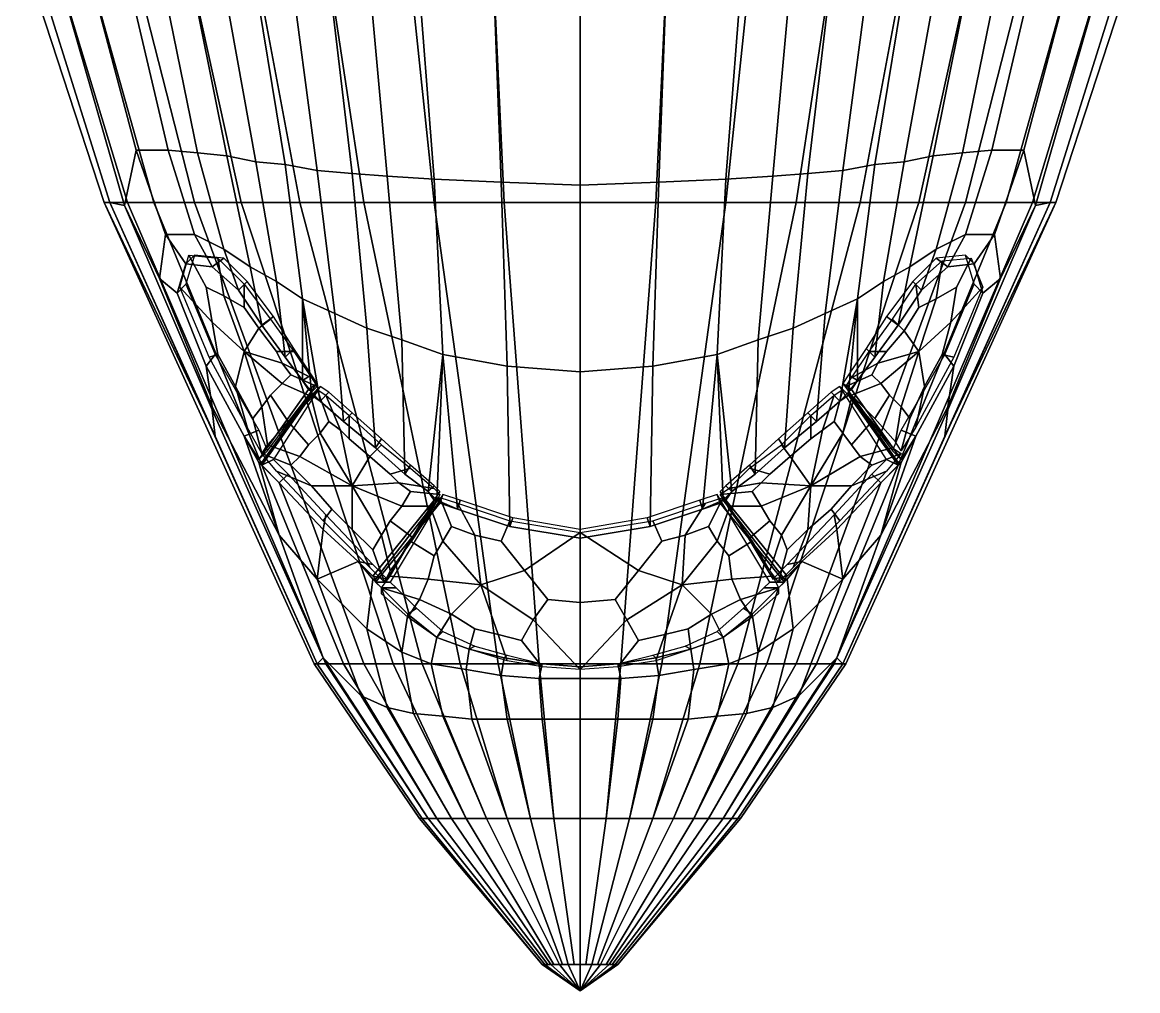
# Model space of a CAD drawing. Extents: x -0.257 to 0.257, y -0.266 to 0.229.
# Drawn here: x -0.0191 to 0.0191, y -0.2658 to -0.23262 of the extents above; entities that cross this region are included whole.
import ezdxf

# ---------------------------------------------------------------- set-up
doc = ezdxf.new("R2010")
doc.units = 0
for name, color, linetype in [('LOWPOLY_AIRPLANE_PLANEBODY', 252, 'CONTINUOUS'), ('LOWPOLY_AIRPLANE_POLYSURFAC_10', 252, 'CONTINUOUS'), ('LOWPOLY_AIRPLANE_POLYSURFAC_44', 252, 'CONTINUOUS'), ('LOWPOLY_AIRPLANE_POLYSURFAC_45', 252, 'CONTINUOUS'), ('LOWPOLY_AIRPLANE_POLYSURFAC_9', 252, 'CONTINUOUS'), ('LOWPOLY_AIRPLANE_POLYSURFACE16', 252, 'CONTINUOUS')]:
    doc.layers.add(name, color=color, linetype=linetype)

msp = doc.modelspace()

# ---------------------------------------------------------------- meshes
at = {"layer": 'LOWPOLY_AIRPLANE_PLANEBODY'}
mesh = msp.add_polyface(dxfattribs=at)
corners = [(-0.0132, -0.2399, 0.0574), (-0.0126, -0.241, 0.0573), (-0.0135, -0.2409, 0.0555), (-0.0142, -0.2399, 0.0556), (-0.0157, -0.2302, 0.0595), (-0.0141, -0.237, 0.058), (-0.0152, -0.237, 0.056), (-0.017, -0.2302, 0.0572), (-0.0156, -0.2389, 0.0531), (-0.0181, -0.2302, 0.0545), (-0.0135, -0.2302, 0.0621), (-0.0121, -0.2372, 0.0601), (-0.0131, -0.2371, 0.0593), (-0.0145, -0.2302, 0.061), (-0.0087, -0.2302, 0.0656), (-0.0078, -0.2378, 0.0629), (-0.009, -0.2377, 0.0624), (-0.01, -0.2302, 0.0649), (-0.0101, -0.2375, 0.0618), (-0.0113, -0.2302, 0.0641), (0, -0.2302, 0.0676), (0, -0.2382, 0.0646), (-0.0027, -0.2381, 0.0644), (-0.003, -0.2302, 0.0674), (-0.005, -0.238, 0.064), (-0.0056, -0.2302, 0.0669), (-0.0059, -0.2302, 0.0305), (-0.005, -0.2388, 0.0324), (-0.0026, -0.2388, 0.0318), (-0.003, -0.2302, 0.0298), (0, -0.2388, 0.0316), (0, -0.2302, 0.0295), (-0.0112, -0.2302, 0.0332), (-0.0096, -0.2388, 0.0347), (-0.0074, -0.2388, 0.0333), (-0.0087, -0.2302, 0.0316), (-0.0154, -0.2302, 0.0374), (-0.0132, -0.2388, 0.0383), (-0.0116, -0.2388, 0.0363), (-0.0135, -0.2302, 0.0351), (-0.0181, -0.2302, 0.0427), (-0.0155, -0.2388, 0.0428), (-0.0146, -0.2388, 0.0405), (-0.017, -0.2302, 0.0399), (-0.0191, -0.2302, 0.0486), (-0.0163, -0.2388, 0.0479), (-0.0161, -0.2388, 0.0453), (-0.0188, -0.2302, 0.0456), (-0.0161, -0.2388, 0.0504), (-0.0188, -0.2302, 0.0516), (-0.0124, -0.2302, 0.0631), (-0.0111, -0.2374, 0.061), (-0.0073, -0.2302, 0.0663), (-0.0066, -0.2379, 0.0635), (-0.0034, -0.2191, 0.0707), (0, -0.2191, 0.071), (-0.0064, -0.2191, 0.0701), (-0.0084, -0.2191, 0.0694), (-0.0099, -0.2191, 0.0686), (-0.0114, -0.2191, 0.0678), (-0.0144, -0.2414, 0.0535), (-0.0084, -0.2426, 0.0601), (-0.0073, -0.2431, 0.0604), (-0.0095, -0.2421, 0.0597), (-0.0104, -0.2415, 0.0593), (-0.0113, -0.241, 0.0588), (-0.0122, -0.2404, 0.0584)]
mesh.append_faces([[corners[k] for k in face] for face in [(0, 1, 2, 3), (4, 5, 6, 7), (7, 6, 8, 9), (10, 11, 12, 13), (13, 12, 5, 4), (14, 15, 16, 17), (17, 16, 18, 19), (20, 21, 22, 23), (23, 22, 24, 25), (26, 27, 28, 29), (29, 28, 30, 31), (32, 33, 34, 35), (35, 34, 27, 26), (36, 37, 38, 39), (39, 38, 33, 32), (40, 41, 42, 43), (43, 42, 37, 36), (44, 45, 46, 47), (47, 46, 41, 40), (9, 8, 48, 49), (49, 48, 45, 44), (10, 50, 51, 11), (50, 19, 18, 51), (14, 52, 53, 15), (52, 25, 24, 53), (23, 54, 55, 20), (25, 56, 54, 23), (52, 57, 56, 25), (14, 58, 57, 52), (17, 59, 58, 14), (60, 8, 6, 3), (61, 16, 15, 62), (63, 18, 16, 61), (64, 51, 18, 63), (65, 11, 51, 64), (66, 12, 11, 65), (0, 5, 12, 66), (3, 6, 5, 0)]])
mesh = msp.add_polyface(dxfattribs=at)
corners = [(0.0135, -0.2409, 0.0555), (0.0126, -0.241, 0.0573), (0.0132, -0.2399, 0.0574), (0.0142, -0.2399, 0.0556), (0.0152, -0.237, 0.056), (0.0141, -0.237, 0.058), (0.0157, -0.2302, 0.0595), (0.017, -0.2302, 0.0572), (0.0156, -0.2389, 0.0531), (0.0181, -0.2302, 0.0545), (0.0131, -0.2371, 0.0593), (0.0121, -0.2372, 0.0601), (0.0135, -0.2302, 0.0621), (0.0145, -0.2302, 0.061), (0.009, -0.2377, 0.0624), (0.0078, -0.2378, 0.0629), (0.0087, -0.2302, 0.0656), (0.01, -0.2302, 0.0649), (0.0101, -0.2375, 0.0618), (0.0113, -0.2302, 0.0641), (0.0027, -0.2381, 0.0644), (0, -0.2382, 0.0646), (0, -0.2302, 0.0676), (0.003, -0.2302, 0.0674), (0.005, -0.238, 0.064), (0.0056, -0.2302, 0.0669), (0.0026, -0.2388, 0.0318), (0.005, -0.2388, 0.0324), (0.0059, -0.2302, 0.0305), (0.003, -0.2302, 0.0298), (0, -0.2388, 0.0316), (0, -0.2302, 0.0295), (0.0074, -0.2388, 0.0333), (0.0096, -0.2388, 0.0347), (0.0112, -0.2302, 0.0332), (0.0087, -0.2302, 0.0316), (0.0116, -0.2388, 0.0363), (0.0132, -0.2388, 0.0383), (0.0154, -0.2302, 0.0374), (0.0135, -0.2302, 0.0351), (0.0146, -0.2388, 0.0405), (0.0155, -0.2388, 0.0428), (0.0181, -0.2302, 0.0427), (0.017, -0.2302, 0.0399), (0.0161, -0.2388, 0.0453), (0.0163, -0.2388, 0.0479), (0.0191, -0.2302, 0.0486), (0.0188, -0.2302, 0.0456), (0.0161, -0.2388, 0.0504), (0.0188, -0.2302, 0.0516), (0.0111, -0.2374, 0.061), (0.0124, -0.2302, 0.0631), (0.0066, -0.2379, 0.0635), (0.0073, -0.2302, 0.0663), (0, -0.2191, 0.071), (0.0034, -0.2191, 0.0707), (0.0064, -0.2191, 0.0701), (0.0084, -0.2191, 0.0694), (0.0099, -0.2191, 0.0686), (0.0114, -0.2191, 0.0678), (0.0144, -0.2414, 0.0535), (0.0084, -0.2426, 0.0601), (0.0073, -0.2431, 0.0604), (0.0095, -0.2421, 0.0597), (0.0104, -0.2415, 0.0593), (0.0113, -0.241, 0.0588), (0.0122, -0.2404, 0.0584)]
mesh.append_faces([[corners[k] for k in face] for face in [(0, 1, 2, 3), (4, 5, 6, 7), (8, 4, 7, 9), (10, 11, 12, 13), (5, 10, 13, 6), (14, 15, 16, 17), (18, 14, 17, 19), (20, 21, 22, 23), (24, 20, 23, 25), (26, 27, 28, 29), (30, 26, 29, 31), (32, 33, 34, 35), (27, 32, 35, 28), (36, 37, 38, 39), (33, 36, 39, 34), (40, 41, 42, 43), (37, 40, 43, 38), (44, 45, 46, 47), (41, 44, 47, 42), (48, 8, 9, 49), (45, 48, 49, 46), (50, 51, 12, 11), (18, 19, 51, 50), (52, 53, 16, 15), (24, 25, 53, 52), (54, 55, 23, 22), (55, 56, 25, 23), (56, 57, 53, 25), (57, 58, 16, 53), (58, 59, 17, 16), (4, 8, 60, 3), (15, 14, 61, 62), (14, 18, 63, 61), (18, 50, 64, 63), (50, 11, 65, 64), (11, 10, 66, 65), (10, 5, 2, 66), (5, 4, 3, 2)]])
mesh = msp.add_polyface(dxfattribs=at)
corners = [(-0.006, -0.2481, 0.0579), (-0.0058, -0.2478, 0.0574), (-0.0068, -0.2469, 0.0574), (-0.007, -0.2472, 0.0579), (-0.0052, -0.2487, 0.0579), (-0.005, -0.2485, 0.0574), (-0.0024, -0.2499, 0.0579), (-0.0023, -0.2496, 0.0574), (-0.0041, -0.249, 0.0574), (-0.0042, -0.2493, 0.0579), (0, -0.2503, 0.0579), (0, -0.25, 0.0574), (-0.0088, -0.25, 0.053), (-0.0087, -0.2495, 0.0526), (-0.0071, -0.2512, 0.053), (-0.0076, -0.2511, 0.0534), (-0.0092, -0.2454, 0.0578), (-0.0092, -0.2453, 0.0578), (-0.0092, -0.2453, 0.0579), (-0.0089, -0.2456, 0.0579), (-0.0093, -0.2452, 0.0578), (-0.0095, -0.2449, 0.0579), (-0.0086, -0.2453, 0.0575), (-0.0089, -0.2451, 0.0575), (-0.009, -0.245, 0.0575), (-0.0092, -0.2447, 0.0575), (-0.0071, -0.2516, 0.0535), (-0.0066, -0.2517, 0.0532), (-0.0048, -0.2487, 0.0574), (-0.005, -0.249, 0.0578), (-0.0049, -0.249, 0.0578), (-0.007, -0.2517, 0.0536), (-0.0048, -0.2491, 0.0578), (-0.007, -0.2518, 0.0536), (-0.0047, -0.2488, 0.0574), (-0.0065, -0.2518, 0.0533), (-0.0049, -0.249, 0.0579), (-0.0081, -0.2463, 0.0579), (-0.0078, -0.246, 0.0575), (-0.0073, -0.2431, 0.0604), (-0.0084, -0.2426, 0.0601), (-0.0095, -0.2421, 0.0597), (0, -0.2446, 0.0613), (-0.0025, -0.2444, 0.0612), (-0.0047, -0.244, 0.061), (-0.0103, -0.2484, 0.0526), (-0.009, -0.2517, 0.0517), (-0.0061, -0.2435, 0.0607), (0, -0.2546, 0.0369), (0, -0.2388, 0.0316), (-0.0026, -0.2388, 0.0318), (-0.0014, -0.2546, 0.037), (-0.0054, -0.2546, 0.0387), (-0.0096, -0.2388, 0.0347), (-0.0116, -0.2388, 0.0363), (-0.0064, -0.2546, 0.0396), (-0.0041, -0.2546, 0.0379), (-0.0074, -0.2388, 0.0333), (-0.0028, -0.2546, 0.0374), (-0.005, -0.2388, 0.0324), (-0.0027, -0.2381, 0.0644), (0, -0.2382, 0.0646), (-0.005, -0.238, 0.064), (-0.0066, -0.2379, 0.0635), (-0.0078, -0.2378, 0.0629)]
mesh.append_faces([[corners[k] for k in face] for face in [(0, 1, 2, 3), (4, 5, 1, 0), (6, 7, 8, 9), (10, 11, 7, 6), (12, 13, 14, 15), (16, 17, 18, 19), (17, 20, 21, 18), (19, 22, 23, 16), (20, 24, 25, 21), (26, 27, 28, 29), (26, 29, 30, 31), (30, 32, 33, 31), (32, 34, 35, 33), (4, 36, 30, 29), (36, 9, 32, 30), (9, 8, 34, 32), (29, 28, 5, 4), (37, 38, 22, 19), (3, 2, 38, 37), (39, 3, 37, 40), (19, 18, 41, 41), (42, 10, 6, 43), (9, 36, 44, 44), (45, 12, 46, 46), (46, 12, 15, 15), (39, 47, 0, 3), (47, 44, 4, 0), (48, 49, 50, 51), (52, 53, 54, 55), (56, 57, 53, 52), (58, 59, 57, 56), (51, 50, 59, 58), (43, 60, 61, 42), (44, 62, 60, 43), (47, 63, 62, 44), (39, 64, 63, 47), (40, 37, 19, 41), (43, 6, 9, 44), (44, 36, 4, 4)]])
mesh = msp.add_polyface(dxfattribs=at)
corners = [(0.0068, -0.2469, 0.0574), (0.0058, -0.2478, 0.0574), (0.006, -0.2481, 0.0579), (0.007, -0.2472, 0.0579), (0.005, -0.2485, 0.0574), (0.0052, -0.2487, 0.0579), (0.0041, -0.249, 0.0574), (0.0023, -0.2496, 0.0574), (0.0024, -0.2499, 0.0579), (0.0042, -0.2493, 0.0579), (0, -0.25, 0.0574), (0, -0.2503, 0.0579), (0.0071, -0.2512, 0.053), (0.0087, -0.2495, 0.0526), (0.0088, -0.25, 0.053), (0.0076, -0.2511, 0.0534), (0.0092, -0.2453, 0.0579), (0.0092, -0.2453, 0.0578), (0.0092, -0.2454, 0.0578), (0.0089, -0.2456, 0.0579), (0.0089, -0.2451, 0.0575), (0.0086, -0.2453, 0.0575), (0.0092, -0.2447, 0.0575), (0.009, -0.245, 0.0575), (0.0093, -0.2452, 0.0578), (0.0095, -0.2449, 0.0579), (0.0048, -0.2487, 0.0574), (0.0066, -0.2517, 0.0532), (0.0071, -0.2516, 0.0535), (0.005, -0.249, 0.0578), (0.0049, -0.249, 0.0578), (0.007, -0.2517, 0.0536), (0.007, -0.2518, 0.0536), (0.0048, -0.2491, 0.0578), (0.0065, -0.2518, 0.0533), (0.0047, -0.2488, 0.0574), (0.0049, -0.249, 0.0579), (0.0078, -0.246, 0.0575), (0.0081, -0.2463, 0.0579), (0.0073, -0.2431, 0.0604), (0.0084, -0.2426, 0.0601), (0.0095, -0.2421, 0.0597), (0, -0.2446, 0.0613), (0.0025, -0.2444, 0.0612), (0.0047, -0.244, 0.061), (0.0103, -0.2484, 0.0526), (0.009, -0.2517, 0.0517), (0.0061, -0.2435, 0.0607), (0.0026, -0.2388, 0.0318), (0, -0.2388, 0.0316), (0, -0.2546, 0.0369), (0.0014, -0.2546, 0.037), (0.0116, -0.2388, 0.0363), (0.0096, -0.2388, 0.0347), (0.0054, -0.2546, 0.0387), (0.0064, -0.2546, 0.0396), (0.0074, -0.2388, 0.0333), (0.0041, -0.2546, 0.0379), (0.005, -0.2388, 0.0324), (0.0028, -0.2546, 0.0374), (0, -0.2382, 0.0646), (0.0027, -0.2381, 0.0644), (0.005, -0.238, 0.064), (0.0066, -0.2379, 0.0635), (0.0078, -0.2378, 0.0629)]
mesh.append_faces([[corners[k] for k in face] for face in [(0, 1, 2, 3), (1, 4, 5, 2), (6, 7, 8, 9), (7, 10, 11, 8), (12, 13, 14, 15), (16, 17, 18, 19), (20, 21, 19, 18), (22, 23, 24, 25), (26, 27, 28, 29), (30, 29, 28, 31), (32, 33, 30, 31), (34, 35, 33, 32), (30, 36, 5, 29), (33, 9, 36, 30), (35, 6, 9, 33), (4, 26, 29, 5), (21, 37, 38, 19), (37, 0, 3, 38), (38, 3, 39, 40), (16, 19, 41, 41), (8, 11, 42, 43), (36, 9, 44, 44), (14, 45, 46, 46), (14, 46, 15, 15), (2, 47, 39, 3), (5, 44, 47, 2), (48, 49, 50, 51), (52, 53, 54, 55), (53, 56, 57, 54), (56, 58, 59, 57), (58, 48, 51, 59), (60, 61, 43, 42), (61, 62, 44, 43), (62, 63, 47, 44), (63, 64, 39, 47), (19, 38, 40, 41), (9, 8, 43, 44), (36, 44, 5, 5)]])
mesh = msp.add_polyface(dxfattribs=at)
corners = [(-0.0138, -0.2419, 0.0537), (-0.0135, -0.2409, 0.0555), (-0.0132, -0.2406, 0.0552), (-0.0135, -0.2416, 0.0534), (-0.0126, -0.241, 0.0573), (-0.0122, -0.2407, 0.057), (-0.0117, -0.2418, 0.0579), (-0.0114, -0.2415, 0.0575), (-0.0109, -0.243, 0.0579), (-0.0105, -0.2427, 0.0575), (-0.0103, -0.2484, 0.0526), (-0.01, -0.2481, 0.0522), (-0.0087, -0.2495, 0.0526), (-0.0088, -0.25, 0.053), (-0.0128, -0.2444, 0.0528), (-0.0125, -0.244, 0.0525), (-0.011, -0.2466, 0.0522), (-0.0115, -0.2468, 0.0525), (-0.0107, -0.2473, 0.0522), (-0.011, -0.2476, 0.0524), (-0.009, -0.245, 0.0575), (-0.0093, -0.2452, 0.0578), (-0.011, -0.2477, 0.0524), (-0.0109, -0.2477, 0.0525), (-0.0109, -0.2478, 0.0525), (-0.0092, -0.2453, 0.0578), (-0.0092, -0.2454, 0.0578), (-0.0089, -0.2451, 0.0575), (-0.0105, -0.2476, 0.0522), (-0.0101, -0.2441, 0.0579), (-0.0098, -0.2438, 0.0575), (-0.0095, -0.2449, 0.0579), (-0.0092, -0.2447, 0.0575), (-0.0142, -0.2399, 0.0556), (-0.0144, -0.2414, 0.0535), (-0.0113, -0.241, 0.0588), (-0.0122, -0.2404, 0.0584), (-0.0132, -0.2399, 0.0574), (-0.0126, -0.2458, 0.0519), (-0.0103, -0.2502, 0.0512), (-0.0104, -0.2415, 0.0593), (-0.0095, -0.2421, 0.0597), (-0.0125, -0.2468, 0.0489), (-0.0161, -0.2388, 0.0504), (-0.0156, -0.2389, 0.0531), (-0.0126, -0.2459, 0.0513), (-0.0161, -0.2388, 0.0453), (-0.0163, -0.2388, 0.0479), (-0.0091, -0.2546, 0.046), (-0.009, -0.2546, 0.0446), (-0.0087, -0.2546, 0.0432), (-0.0155, -0.2388, 0.0428), (-0.0081, -0.2546, 0.0419), (-0.0146, -0.2388, 0.0405), (-0.0074, -0.2546, 0.0407), (-0.0132, -0.2388, 0.0383), (-0.0064, -0.2546, 0.0396), (-0.0116, -0.2388, 0.0363), (-0.0088, -0.2544, 0.049), (-0.009, -0.2546, 0.0475), (-0.0092, -0.2453, 0.0579), (-0.009, -0.2517, 0.0517)]
mesh.append_faces([[corners[k] for k in face] for face in [(0, 1, 2, 3), (4, 5, 2, 1), (6, 7, 5, 4), (8, 9, 7, 6), (10, 11, 12, 13), (14, 15, 16, 17), (0, 3, 15, 14), (17, 16, 18, 19), (19, 18, 20, 21), (10, 22, 23, 24), (22, 17, 19, 23), (23, 19, 21, 25), (26, 24, 23, 25), (26, 27, 28, 24), (29, 30, 9, 8), (31, 32, 30, 29), (28, 11, 10, 24), (33, 1, 0, 34), (35, 8, 6, 36), (36, 6, 4, 37), (34, 0, 14, 38), (38, 14, 17, 39), (39, 17, 22, 22), (35, 40, 29, 8), (40, 41, 31, 29), (42, 43, 44, 45), (46, 47, 48, 49), (50, 51, 46, 49), (52, 53, 51, 50), (54, 55, 53, 52), (56, 57, 55, 54), (45, 44, 34, 38), (39, 58, 45, 38), (59, 42, 45, 58), (41, 60, 31, 31), (61, 39, 22, 10), (48, 47, 42, 59), (47, 43, 42, 42)]])
mesh = msp.add_polyface(dxfattribs=at)
corners = [(0.0132, -0.2406, 0.0552), (0.0135, -0.2409, 0.0555), (0.0138, -0.2419, 0.0537), (0.0135, -0.2416, 0.0534), (0.0122, -0.2407, 0.057), (0.0126, -0.241, 0.0573), (0.0114, -0.2415, 0.0575), (0.0117, -0.2418, 0.0579), (0.0105, -0.2427, 0.0575), (0.0109, -0.243, 0.0579), (0.0087, -0.2495, 0.0526), (0.01, -0.2481, 0.0522), (0.0103, -0.2484, 0.0526), (0.0088, -0.25, 0.053), (0.011, -0.2466, 0.0522), (0.0125, -0.244, 0.0525), (0.0128, -0.2444, 0.0528), (0.0115, -0.2468, 0.0525), (0.0107, -0.2473, 0.0522), (0.011, -0.2476, 0.0524), (0.009, -0.245, 0.0575), (0.0093, -0.2452, 0.0578), (0.0109, -0.2477, 0.0525), (0.011, -0.2477, 0.0524), (0.0109, -0.2478, 0.0525), (0.0092, -0.2453, 0.0578), (0.0095, -0.2449, 0.0579), (0.0092, -0.2453, 0.0579), (0.0092, -0.2454, 0.0578), (0.0105, -0.2476, 0.0522), (0.0089, -0.2451, 0.0575), (0.0098, -0.2438, 0.0575), (0.0101, -0.2441, 0.0579), (0.0092, -0.2447, 0.0575), (0.0142, -0.2399, 0.0556), (0.0144, -0.2414, 0.0535), (0.0113, -0.241, 0.0588), (0.0122, -0.2404, 0.0584), (0.0132, -0.2399, 0.0574), (0.0126, -0.2458, 0.0519), (0.0103, -0.2502, 0.0512), (0.0104, -0.2415, 0.0593), (0.0095, -0.2421, 0.0597), (0.0156, -0.2389, 0.0531), (0.0161, -0.2388, 0.0504), (0.0125, -0.2468, 0.0489), (0.0126, -0.2459, 0.0513), (0.0091, -0.2546, 0.046), (0.0163, -0.2388, 0.0479), (0.0161, -0.2388, 0.0453), (0.009, -0.2546, 0.0446), (0.0155, -0.2388, 0.0428), (0.0087, -0.2546, 0.0432), (0.0146, -0.2388, 0.0405), (0.0081, -0.2546, 0.0419), (0.0132, -0.2388, 0.0383), (0.0074, -0.2546, 0.0407), (0.0116, -0.2388, 0.0363), (0.0064, -0.2546, 0.0396), (0.0088, -0.2544, 0.049), (0.009, -0.2546, 0.0475), (0.009, -0.2517, 0.0517)]
mesh.append_faces([[corners[k] for k in face] for face in [(0, 1, 2, 3), (0, 4, 5, 1), (4, 6, 7, 5), (6, 8, 9, 7), (10, 11, 12, 13), (14, 15, 16, 17), (15, 3, 2, 16), (18, 14, 17, 19), (20, 18, 19, 21), (22, 23, 12, 24), (19, 17, 23, 22), (21, 19, 22, 25), (26, 21, 25, 27), (22, 24, 28, 25), (29, 30, 28, 24), (8, 31, 32, 9), (31, 33, 26, 32), (12, 11, 29, 24), (2, 1, 34, 35), (7, 9, 36, 37), (5, 7, 37, 38), (16, 2, 35, 39), (17, 16, 39, 40), (17, 40, 23, 23), (32, 41, 36, 9), (26, 42, 41, 32), (43, 44, 45, 46), (47, 48, 49, 50), (49, 51, 52, 50), (51, 53, 54, 52), (53, 55, 56, 54), (55, 57, 58, 56), (35, 43, 46, 39), (46, 59, 40, 39), (46, 45, 60, 59), (27, 42, 26, 26), (23, 40, 61, 12), (47, 60, 45, 48), (45, 44, 48, 48)]])
mesh = msp.add_polyface(dxfattribs=at)
corners = [(-0.0059, -0.2529, 0.0539), (-0.0056, -0.2527, 0.0535), (-0.0047, -0.2535, 0.0537), (-0.0049, -0.2537, 0.0542), (-0.0068, -0.252, 0.0536), (-0.0063, -0.252, 0.0533), (-0.0026, -0.2544, 0.0548), (-0.0038, -0.2541, 0.0545), (-0.0036, -0.254, 0.054), (-0.0025, -0.2543, 0.0542), (0, -0.2547, 0.0551), (-0.0013, -0.2546, 0.055), (-0.0013, -0.2546, 0.0544), (0, -0.2547, 0.0545), (-0.0076, -0.2511, 0.0534), (-0.0071, -0.2512, 0.053), (-0.0066, -0.2517, 0.0532), (-0.0071, -0.2516, 0.0535), (-0.007, -0.2518, 0.0536), (-0.0065, -0.2518, 0.0533), (-0.007, -0.2517, 0.0536), (-0.0071, -0.2517, 0.0535), (-0.0061, -0.2542, 0.0531), (-0.0073, -0.2534, 0.0524), (-0.0051, -0.2546, 0.0537), (-0.0039, -0.2548, 0.0542), (-0.0027, -0.255, 0.0546), (-0.0014, -0.2551, 0.0549), (0, -0.2551, 0.055), (-0.0014, -0.2546, 0.037), (-0.0009, -0.2599, 0.04), (0, -0.2599, 0.04), (0, -0.2546, 0.0369), (-0.0028, -0.2546, 0.0374), (-0.0017, -0.2599, 0.0402), (-0.0041, -0.2546, 0.0379), (-0.0025, -0.2599, 0.0406), (-0.0054, -0.2546, 0.0387), (-0.0032, -0.2599, 0.041), (-0.0064, -0.2546, 0.0396), (-0.0039, -0.2599, 0.0416), (-0.0074, -0.2546, 0.0407), (-0.0044, -0.2599, 0.0422), (-0.0081, -0.2546, 0.0419), (-0.0049, -0.2599, 0.043), (-0.0087, -0.2546, 0.0432), (-0.0052, -0.2599, 0.0437), (-0.009, -0.2546, 0.0446), (-0.0054, -0.2599, 0.0446), (-0.0091, -0.2546, 0.046), (-0.0055, -0.2599, 0.0454), (-0.009, -0.2546, 0.0475), (-0.0054, -0.2599, 0.0463), (-0.0088, -0.2544, 0.049), (-0.0052, -0.2599, 0.0471), (0, -0.2565, 0.0539), (-0.0013, -0.2565, 0.0538), (-0.009, -0.2517, 0.0517), (-0.0075, -0.2557, 0.0499), (-0.0103, -0.2502, 0.0512), (-0.0066, -0.2561, 0.0509), (-0.0057, -0.2563, 0.0517), (-0.0047, -0.2564, 0.0525), (-0.0037, -0.2565, 0.0531), (-0.0025, -0.2565, 0.0536)]
mesh.append_faces([[corners[k] for k in face] for face in [(0, 1, 2, 3), (4, 5, 1, 0), (6, 7, 8, 9), (3, 2, 8, 7), (10, 11, 12, 13), (6, 9, 12, 11), (14, 15, 16, 17), (18, 19, 5, 4), (17, 20, 21, 14), (20, 18, 4, 21), (22, 23, 21, 4), (22, 0, 3, 24), (24, 3, 7, 25), (25, 7, 6, 26), (26, 6, 11, 27), (27, 11, 10, 28), (29, 30, 31, 32), (33, 34, 30, 29), (35, 36, 34, 33), (37, 38, 36, 35), (39, 40, 38, 37), (41, 42, 40, 39), (43, 44, 42, 41), (45, 46, 44, 43), (47, 48, 46, 45), (49, 50, 48, 47), (51, 52, 50, 49), (53, 54, 52, 51), (28, 55, 56, 27), (57, 58, 53, 59), (23, 60, 58, 57), (22, 61, 60, 23), (24, 62, 61, 22), (25, 63, 62, 24), (26, 64, 63, 25), (27, 56, 64, 26), (0, 22, 4, 4), (21, 23, 57, 14)]])
mesh = msp.add_polyface(dxfattribs=at)
corners = [(0.0047, -0.2535, 0.0537), (0.0056, -0.2527, 0.0535), (0.0059, -0.2529, 0.0539), (0.0049, -0.2537, 0.0542), (0.0063, -0.252, 0.0533), (0.0068, -0.252, 0.0536), (0.0036, -0.254, 0.054), (0.0038, -0.2541, 0.0545), (0.0026, -0.2544, 0.0548), (0.0025, -0.2543, 0.0542), (0.0013, -0.2546, 0.0544), (0.0013, -0.2546, 0.055), (0, -0.2547, 0.0551), (0, -0.2547, 0.0545), (0.0066, -0.2517, 0.0532), (0.0071, -0.2512, 0.053), (0.0076, -0.2511, 0.0534), (0.0071, -0.2516, 0.0535), (0.0065, -0.2518, 0.0533), (0.007, -0.2518, 0.0536), (0.0071, -0.2517, 0.0535), (0.007, -0.2517, 0.0536), (0.0073, -0.2534, 0.0524), (0.0061, -0.2542, 0.0531), (0.0051, -0.2546, 0.0537), (0.0039, -0.2548, 0.0542), (0.0027, -0.255, 0.0546), (0.0014, -0.2551, 0.0549), (0, -0.2551, 0.055), (0, -0.2599, 0.04), (0.0009, -0.2599, 0.04), (0.0014, -0.2546, 0.037), (0, -0.2546, 0.0369), (0.0017, -0.2599, 0.0402), (0.0028, -0.2546, 0.0374), (0.0025, -0.2599, 0.0406), (0.0041, -0.2546, 0.0379), (0.0032, -0.2599, 0.041), (0.0054, -0.2546, 0.0387), (0.0039, -0.2599, 0.0416), (0.0064, -0.2546, 0.0396), (0.0044, -0.2599, 0.0422), (0.0074, -0.2546, 0.0407), (0.0049, -0.2599, 0.043), (0.0081, -0.2546, 0.0419), (0.0052, -0.2599, 0.0437), (0.0087, -0.2546, 0.0432), (0.0054, -0.2599, 0.0446), (0.009, -0.2546, 0.0446), (0.0055, -0.2599, 0.0454), (0.0091, -0.2546, 0.046), (0.0054, -0.2599, 0.0463), (0.009, -0.2546, 0.0475), (0.0052, -0.2599, 0.0471), (0.0088, -0.2544, 0.049), (0.0013, -0.2565, 0.0538), (0, -0.2565, 0.0539), (0.0075, -0.2557, 0.0499), (0.009, -0.2517, 0.0517), (0.0103, -0.2502, 0.0512), (0.0066, -0.2561, 0.0509), (0.0057, -0.2563, 0.0517), (0.0047, -0.2564, 0.0525), (0.0037, -0.2565, 0.0531), (0.0025, -0.2565, 0.0536)]
mesh.append_faces([[corners[k] for k in face] for face in [(0, 1, 2, 3), (1, 4, 5, 2), (6, 7, 8, 9), (6, 0, 3, 7), (10, 11, 12, 13), (10, 9, 8, 11), (14, 15, 16, 17), (4, 18, 19, 5), (20, 21, 17, 16), (5, 19, 21, 20), (20, 22, 23, 5), (3, 2, 23, 24), (7, 3, 24, 25), (8, 7, 25, 26), (11, 8, 26, 27), (12, 11, 27, 28), (29, 30, 31, 32), (30, 33, 34, 31), (33, 35, 36, 34), (35, 37, 38, 36), (37, 39, 40, 38), (39, 41, 42, 40), (41, 43, 44, 42), (43, 45, 46, 44), (45, 47, 48, 46), (47, 49, 50, 48), (49, 51, 52, 50), (51, 53, 54, 52), (55, 56, 28, 27), (54, 57, 58, 59), (57, 60, 22, 58), (60, 61, 23, 22), (61, 62, 24, 23), (62, 63, 25, 24), (63, 64, 26, 25), (64, 55, 27, 26), (23, 2, 5, 5), (58, 22, 20, 16)]])
mesh = msp.add_polyface(dxfattribs=at)
corners = [(-0.0052, -0.2599, 0.0471), (-0.0088, -0.2544, 0.049), (-0.0075, -0.2557, 0.0499), (-0.0049, -0.2599, 0.0479), (-0.0066, -0.2561, 0.0509), (-0.0044, -0.2599, 0.0487), (-0.0057, -0.2563, 0.0517), (-0.0039, -0.2599, 0.0493), (-0.0047, -0.2564, 0.0525), (-0.0032, -0.2599, 0.0499), (-0.0037, -0.2565, 0.0531), (-0.0025, -0.2599, 0.0503), (-0.0025, -0.2565, 0.0536), (-0.0017, -0.2599, 0.0507), (-0.0013, -0.2565, 0.0538), (-0.0009, -0.2599, 0.0509), (0, -0.2565, 0.0539), (0, -0.2599, 0.0509), (-0.001, -0.2649, 0.0458), (-0.0009, -0.2649, 0.0459), (-0.0007, -0.2649, 0.046), (0, -0.2658, 0.045), (-0.0006, -0.2649, 0.0462), (-0.0004, -0.2649, 0.0462), (-0.0002, -0.2649, 0.0463), (0, -0.2649, 0.0463), (0, -0.2649, 0.0438), (-0.0002, -0.2649, 0.0437), (-0.0004, -0.2649, 0.0438), (-0.0006, -0.2649, 0.0439), (-0.0007, -0.2649, 0.044), (-0.0009, -0.2649, 0.0441), (-0.001, -0.2649, 0.0443), (-0.0011, -0.2649, 0.0444), (-0.0012, -0.2649, 0.0446), (-0.0013, -0.2649, 0.0448), (-0.0013, -0.2649, 0.045), (-0.0013, -0.2649, 0.0452), (-0.0012, -0.2649, 0.0454), (-0.0011, -0.2649, 0.0456), (-0.0009, -0.2599, 0.04), (0, -0.2599, 0.04), (-0.0017, -0.2599, 0.0402), (-0.0025, -0.2599, 0.0406), (-0.0032, -0.2599, 0.041), (-0.0039, -0.2599, 0.0416), (-0.0044, -0.2599, 0.0422), (-0.0049, -0.2599, 0.043), (-0.0052, -0.2599, 0.0437), (-0.0054, -0.2599, 0.0446), (-0.0055, -0.2599, 0.0454), (-0.0054, -0.2599, 0.0463)]
mesh.append_faces([[corners[k] for k in face] for face in [(0, 1, 2, 3), (3, 2, 4, 5), (6, 7, 5, 4), (8, 9, 7, 6), (10, 11, 9, 8), (12, 13, 11, 10), (14, 15, 13, 12), (16, 17, 15, 14), (18, 19, 20, 21), (20, 22, 23, 21), (23, 24, 25, 21), (26, 27, 28, 21), (28, 29, 30, 21), (30, 31, 32, 21), (32, 33, 34, 21), (34, 35, 36, 21), (36, 37, 38, 21), (38, 39, 18, 21), (17, 25, 24, 15), (40, 27, 26, 41), (42, 28, 27, 40), (43, 29, 28, 42), (44, 30, 29, 43), (45, 31, 30, 44), (46, 32, 31, 45), (47, 33, 32, 46), (48, 34, 33, 47), (49, 35, 34, 48), (50, 36, 35, 49), (51, 37, 36, 50), (0, 38, 37, 51), (3, 39, 38, 0), (5, 18, 39, 3), (7, 19, 18, 5), (9, 20, 19, 7), (11, 22, 20, 9), (13, 23, 22, 11), (15, 24, 23, 13)]])
mesh = msp.add_polyface(dxfattribs=at)
corners = [(0.0075, -0.2557, 0.0499), (0.0088, -0.2544, 0.049), (0.0052, -0.2599, 0.0471), (0.0049, -0.2599, 0.0479), (0.0066, -0.2561, 0.0509), (0.0044, -0.2599, 0.0487), (0.0039, -0.2599, 0.0493), (0.0057, -0.2563, 0.0517), (0.0032, -0.2599, 0.0499), (0.0047, -0.2564, 0.0525), (0.0025, -0.2599, 0.0503), (0.0037, -0.2565, 0.0531), (0.0017, -0.2599, 0.0507), (0.0025, -0.2565, 0.0536), (0.0009, -0.2599, 0.0509), (0.0013, -0.2565, 0.0538), (0, -0.2599, 0.0509), (0, -0.2565, 0.0539), (0.0007, -0.2649, 0.046), (0.0009, -0.2649, 0.0459), (0.001, -0.2649, 0.0458), (0, -0.2658, 0.045), (0.0004, -0.2649, 0.0462), (0.0006, -0.2649, 0.0462), (0, -0.2649, 0.0463), (0.0002, -0.2649, 0.0463), (0.0004, -0.2649, 0.0438), (0.0002, -0.2649, 0.0437), (0, -0.2649, 0.0438), (0.0007, -0.2649, 0.044), (0.0006, -0.2649, 0.0439), (0.001, -0.2649, 0.0443), (0.0009, -0.2649, 0.0441), (0.0012, -0.2649, 0.0446), (0.0011, -0.2649, 0.0444), (0.0013, -0.2649, 0.045), (0.0013, -0.2649, 0.0448), (0.0012, -0.2649, 0.0454), (0.0013, -0.2649, 0.0452), (0.0011, -0.2649, 0.0456), (0.0009, -0.2599, 0.04), (0, -0.2599, 0.04), (0.0017, -0.2599, 0.0402), (0.0025, -0.2599, 0.0406), (0.0032, -0.2599, 0.041), (0.0039, -0.2599, 0.0416), (0.0044, -0.2599, 0.0422), (0.0049, -0.2599, 0.043), (0.0052, -0.2599, 0.0437), (0.0054, -0.2599, 0.0446), (0.0055, -0.2599, 0.0454), (0.0054, -0.2599, 0.0463)]
mesh.append_faces([[corners[k] for k in face] for face in [(0, 1, 2, 3), (4, 0, 3, 5), (5, 6, 7, 4), (6, 8, 9, 7), (8, 10, 11, 9), (10, 12, 13, 11), (12, 14, 15, 13), (14, 16, 17, 15), (18, 19, 20, 21), (22, 23, 18, 21), (24, 25, 22, 21), (26, 27, 28, 21), (29, 30, 26, 21), (31, 32, 29, 21), (33, 34, 31, 21), (35, 36, 33, 21), (37, 38, 35, 21), (20, 39, 37, 21), (25, 24, 16, 14), (28, 27, 40, 41), (27, 26, 42, 40), (26, 30, 43, 42), (30, 29, 44, 43), (29, 32, 45, 44), (32, 31, 46, 45), (31, 34, 47, 46), (34, 33, 48, 47), (33, 36, 49, 48), (36, 35, 50, 49), (35, 38, 51, 50), (38, 37, 2, 51), (37, 39, 3, 2), (39, 20, 5, 3), (20, 19, 6, 5), (19, 18, 8, 6), (18, 23, 10, 8), (23, 22, 12, 10), (22, 25, 14, 12)]])
at = {"layer": 'LOWPOLY_AIRPLANE_POLYSURFAC_10'}
mesh = msp.add_polyface(dxfattribs=at)
corners = [(-0.0078, -0.2485, 0.0551), (-0.0107, -0.2471, 0.0529), (-0.0104, -0.248, 0.0523), (-0.0072, -0.2513, 0.0532), (-0.0065, -0.2514, 0.0539), (-0.005, -0.2492, 0.0571), (-0.005, -0.2486, 0.0577), (-0.0068, -0.2471, 0.0577), (-0.0087, -0.2454, 0.0577), (-0.0092, -0.2455, 0.057), (-0.0096, -0.2475, 0.054), (-0.0092, -0.2485, 0.0533), (-0.0088, -0.2497, 0.0527), (-0.0078, -0.25, 0.0537), (-0.0067, -0.2518, 0.0534), (-0.0068, -0.2502, 0.0546), (-0.0057, -0.2503, 0.0555), (-0.0061, -0.2492, 0.0561), (-0.0048, -0.2488, 0.0577), (-0.0062, -0.2484, 0.0568), (-0.0058, -0.2479, 0.0577), (-0.0072, -0.2475, 0.0568), (-0.0079, -0.2461, 0.0577), (-0.0082, -0.2466, 0.0568), (-0.009, -0.2452, 0.0577), (-0.0089, -0.2467, 0.0559), (-0.01, -0.2463, 0.0549), (-0.0109, -0.2474, 0.0522), (-0.0099, -0.2478, 0.0531), (-0.0085, -0.2493, 0.0535), (-0.0071, -0.2507, 0.0539), (-0.0065, -0.2497, 0.0553), (-0.0058, -0.2487, 0.0568), (-0.0065, -0.2481, 0.0568), (-0.0079, -0.2469, 0.0568), (-0.0086, -0.2463, 0.0568), (-0.0093, -0.2471, 0.0549)]
mesh.append_faces([[corners[k] for k in face] for face in [(10, 28, 27, 1), (27, 28, 11, 2), (11, 28, 10, 0), (11, 29, 12, 2), (12, 29, 13, 3), (13, 29, 11, 0), (13, 30, 14, 3), (14, 30, 15, 4), (15, 30, 13, 0), (15, 31, 16, 4), (16, 31, 17, 5), (17, 31, 15, 0), (17, 32, 18, 5), (18, 32, 19, 6), (19, 32, 17, 0), (19, 33, 20, 6), (20, 33, 21, 7), (21, 33, 19, 0), (21, 34, 22, 7), (22, 34, 23, 8), (23, 34, 21, 0), (23, 35, 24, 8), (24, 35, 25, 9), (25, 35, 23, 0), (25, 36, 26, 9), (26, 36, 10, 1), (10, 36, 25, 0)]])
at = {"layer": 'LOWPOLY_AIRPLANE_POLYSURFAC_44'}
mesh = msp.add_polyface(dxfattribs=at)
corners = [(-0.0034, -0.2519, 0.0556), (-0.0025, -0.2545, 0.0545), (0, -0.2548, 0.0548), (0, -0.2501, 0.0577), (-0.0042, -0.2491, 0.0577), (-0.0051, -0.2493, 0.0571), (-0.0065, -0.2516, 0.0539), (-0.0068, -0.2522, 0.0533), (-0.0049, -0.2537, 0.0539), (0.0035, -0.2519, 0.0556), (0.0026, -0.2545, 0.0545), (0.0043, -0.2491, 0.0577), (0.0051, -0.2493, 0.0571), (0.0066, -0.2516, 0.0539), (0.0068, -0.2522, 0.0533), (0.0049, -0.2537, 0.0539), (-0.0016, -0.2531, 0.0555), (-0.0024, -0.2497, 0.0577), (-0.0019, -0.2514, 0.0565), (-0.0036, -0.2502, 0.0569), (-0.0048, -0.2489, 0.0577), (-0.0047, -0.2504, 0.0563), (-0.0058, -0.2504, 0.0555), (-0.0052, -0.2517, 0.0547), (-0.0044, -0.2529, 0.0544), (-0.0068, -0.252, 0.0534), (-0.0059, -0.253, 0.0536), (-0.0038, -0.2541, 0.0542), (0, -0.2525, 0.056), (0.0029, -0.2536, 0.0548), (0.0013, -0.2547, 0.0547), (0.0016, -0.2531, 0.0555), (0.002, -0.2514, 0.0565), (0.0025, -0.2497, 0.0577), (0.0036, -0.2502, 0.0569), (0.0049, -0.2489, 0.0577), (0.0047, -0.2504, 0.0563), (0.0059, -0.2504, 0.0555), (0.0052, -0.2517, 0.0547), (0.0045, -0.2529, 0.0544), (0.0059, -0.253, 0.0536), (0.0068, -0.252, 0.0534), (0.0038, -0.2541, 0.0542), (-0.0013, -0.2547, 0.0547), (-0.0028, -0.2536, 0.0548), (-0.002, -0.2538, 0.055), (-0.0027, -0.2504, 0.057), (-0.0044, -0.2499, 0.057), (-0.005, -0.2509, 0.0555), (-0.0055, -0.2524, 0.054), (-0.0036, -0.2534, 0.0546), (-0.0011, -0.2524, 0.056), (0.002, -0.2538, 0.055), (0.0028, -0.2504, 0.057), (0.0044, -0.2499, 0.057), (0.0051, -0.2509, 0.0555), (0.0055, -0.2524, 0.054), (0.0037, -0.2534, 0.0546), (0.0012, -0.2524, 0.056)]
mesh.append_faces([[corners[k] for k in face] for face in [(44, 45, 43, 1), (43, 45, 16, 2), (16, 45, 44, 0), (18, 46, 17, 3), (17, 46, 19, 4), (19, 46, 18, 0), (19, 47, 20, 4), (20, 47, 21, 5), (21, 47, 19, 0), (21, 48, 22, 5), (22, 48, 23, 6), (23, 48, 21, 0), (24, 49, 23, 0), (49, 25, 6, 23), (26, 7, 25, 49), (8, 26, 49, 24), (24, 50, 27, 8), (27, 50, 44, 1), (44, 50, 24, 0), (28, 51, 18, 3), (18, 51, 16, 0), (16, 51, 28, 2), (30, 52, 29, 10), (29, 52, 31, 9), (31, 52, 30, 2), (33, 53, 32, 3), (32, 53, 34, 9), (34, 53, 33, 11), (35, 54, 34, 11), (34, 54, 36, 9), (36, 54, 35, 12), (37, 55, 36, 12), (36, 55, 38, 9), (38, 55, 37, 13), (38, 56, 39, 9), (56, 40, 15, 39), (41, 14, 40, 56), (13, 41, 56, 38), (42, 57, 39, 15), (39, 57, 29, 9), (29, 57, 42, 10), (32, 58, 28, 3), (28, 58, 31, 2), (31, 58, 32, 9)]])
at = {"layer": 'LOWPOLY_AIRPLANE_POLYSURFAC_45'}
mesh = msp.add_polyface(dxfattribs=at)
corners = [(0.0079, -0.2485, 0.0551), (0.0107, -0.2472, 0.0529), (0.0105, -0.248, 0.0523), (0.0073, -0.2513, 0.0532), (0.0065, -0.2514, 0.0539), (0.0051, -0.2492, 0.0571), (0.0051, -0.2486, 0.0577), (0.0069, -0.2471, 0.0577), (0.0087, -0.2454, 0.0577), (0.0093, -0.2455, 0.057), (0.011, -0.2474, 0.0522), (0.0093, -0.2485, 0.0533), (0.0089, -0.2497, 0.0527), (0.0078, -0.25, 0.0537), (0.0068, -0.2518, 0.0534), (0.0069, -0.2502, 0.0546), (0.0058, -0.2503, 0.0555), (0.0062, -0.2492, 0.0561), (0.0048, -0.2488, 0.0577), (0.0062, -0.2484, 0.0568), (0.0058, -0.2479, 0.0577), (0.0072, -0.2475, 0.0568), (0.0079, -0.2461, 0.0577), (0.0083, -0.2466, 0.0568), (0.009, -0.2452, 0.0577), (0.009, -0.2467, 0.0559), (0.01, -0.2463, 0.0549), (0.0096, -0.2475, 0.054), (0.01, -0.2478, 0.0531), (0.0086, -0.2493, 0.0535), (0.0071, -0.2507, 0.0539), (0.0065, -0.2497, 0.0553), (0.0059, -0.2487, 0.0568), (0.0065, -0.2481, 0.0568), (0.0079, -0.2469, 0.0568), (0.0087, -0.2463, 0.0568), (0.0093, -0.2471, 0.0549)]
mesh.append_faces([[corners[k] for k in face] for face in [(10, 28, 27, 1), (27, 28, 11, 0), (11, 28, 10, 2), (12, 29, 11, 2), (11, 29, 13, 0), (13, 29, 12, 3), (14, 30, 13, 3), (13, 30, 15, 0), (15, 30, 14, 4), (16, 31, 15, 4), (15, 31, 17, 0), (17, 31, 16, 5), (18, 32, 17, 5), (17, 32, 19, 0), (19, 32, 18, 6), (20, 33, 19, 6), (19, 33, 21, 0), (21, 33, 20, 7), (22, 34, 21, 7), (21, 34, 23, 0), (23, 34, 22, 8), (24, 35, 23, 8), (23, 35, 25, 0), (25, 35, 24, 9), (26, 36, 25, 9), (25, 36, 27, 0), (27, 36, 26, 1)]])
at = {"layer": 'LOWPOLY_AIRPLANE_POLYSURFAC_9'}
mesh = msp.add_polyface(dxfattribs=at)
corners = [(-0.0115, -0.2439, 0.0551), (-0.0137, -0.2417, 0.0535), (-0.0114, -0.2465, 0.0522), (-0.0107, -0.2471, 0.0529), (-0.0093, -0.2454, 0.057), (-0.0092, -0.2448, 0.0578), (-0.0106, -0.2428, 0.0578), (-0.0124, -0.2407, 0.0572), (-0.0126, -0.2429, 0.0543), (-0.0118, -0.2451, 0.0533), (-0.0109, -0.2474, 0.0522), (-0.0109, -0.2458, 0.054), (-0.01, -0.2463, 0.0549), (-0.0102, -0.245, 0.0559), (-0.009, -0.2451, 0.0577), (-0.0102, -0.2443, 0.0568), (-0.0098, -0.2439, 0.0578), (-0.011, -0.2431, 0.0568), (-0.0115, -0.2416, 0.0578), (-0.0122, -0.242, 0.0561), (-0.0134, -0.2406, 0.0554), (-0.0127, -0.2441, 0.0526), (-0.0124, -0.244, 0.0534), (-0.0112, -0.2462, 0.0531), (-0.0106, -0.2454, 0.055), (-0.0099, -0.2447, 0.0568), (-0.0104, -0.2439, 0.0569), (-0.0115, -0.2424, 0.0569), (-0.0128, -0.2417, 0.0553)]
mesh.append_faces([[corners[k] for k in face] for face in [(8, 22, 21, 1), (21, 22, 9, 2), (9, 22, 8, 0), (9, 23, 10, 2), (10, 23, 11, 3), (11, 23, 9, 0), (11, 24, 12, 3), (12, 24, 13, 4), (13, 24, 11, 0), (13, 25, 14, 4), (14, 25, 15, 5), (15, 25, 13, 0), (15, 26, 16, 5), (16, 26, 17, 6), (17, 26, 15, 0), (17, 27, 18, 6), (18, 27, 19, 7), (19, 27, 17, 0), (19, 28, 20, 7), (20, 28, 8, 1), (8, 28, 19, 0)]])
at = {"layer": 'LOWPOLY_AIRPLANE_POLYSURFACE16'}
mesh = msp.add_polyface(dxfattribs=at)
corners = [(0.0116, -0.2439, 0.0551), (0.0138, -0.2417, 0.0535), (0.0115, -0.2465, 0.0523), (0.0108, -0.247, 0.0529), (0.0093, -0.2454, 0.057), (0.0093, -0.2448, 0.0577), (0.0107, -0.2428, 0.0578), (0.0124, -0.2408, 0.0572), (0.0128, -0.2441, 0.0526), (0.0118, -0.2451, 0.0533), (0.011, -0.2473, 0.0522), (0.011, -0.2458, 0.054), (0.0101, -0.2462, 0.055), (0.0103, -0.245, 0.0559), (0.0091, -0.2451, 0.0577), (0.0102, -0.2443, 0.0568), (0.0099, -0.2439, 0.0578), (0.0111, -0.2432, 0.0568), (0.0115, -0.2416, 0.0578), (0.0122, -0.2421, 0.0561), (0.0134, -0.2407, 0.0554), (0.0127, -0.2429, 0.0543), (0.0124, -0.244, 0.0534), (0.0113, -0.2462, 0.0531), (0.0106, -0.2454, 0.055), (0.01, -0.2447, 0.0568), (0.0105, -0.2439, 0.0568), (0.0116, -0.2424, 0.0569), (0.0129, -0.2417, 0.0553)]
mesh.append_faces([[corners[k] for k in face] for face in [(8, 22, 21, 1), (21, 22, 9, 0), (9, 22, 8, 2), (10, 23, 9, 2), (9, 23, 11, 0), (11, 23, 10, 3), (12, 24, 11, 3), (11, 24, 13, 0), (13, 24, 12, 4), (14, 25, 13, 4), (13, 25, 15, 0), (15, 25, 14, 5), (16, 26, 15, 5), (15, 26, 17, 0), (17, 26, 16, 6), (18, 27, 17, 6), (17, 27, 19, 0), (19, 27, 18, 7), (20, 28, 19, 7), (19, 28, 21, 0), (21, 28, 20, 1)]])

doc.saveas('drawing.dxf')
